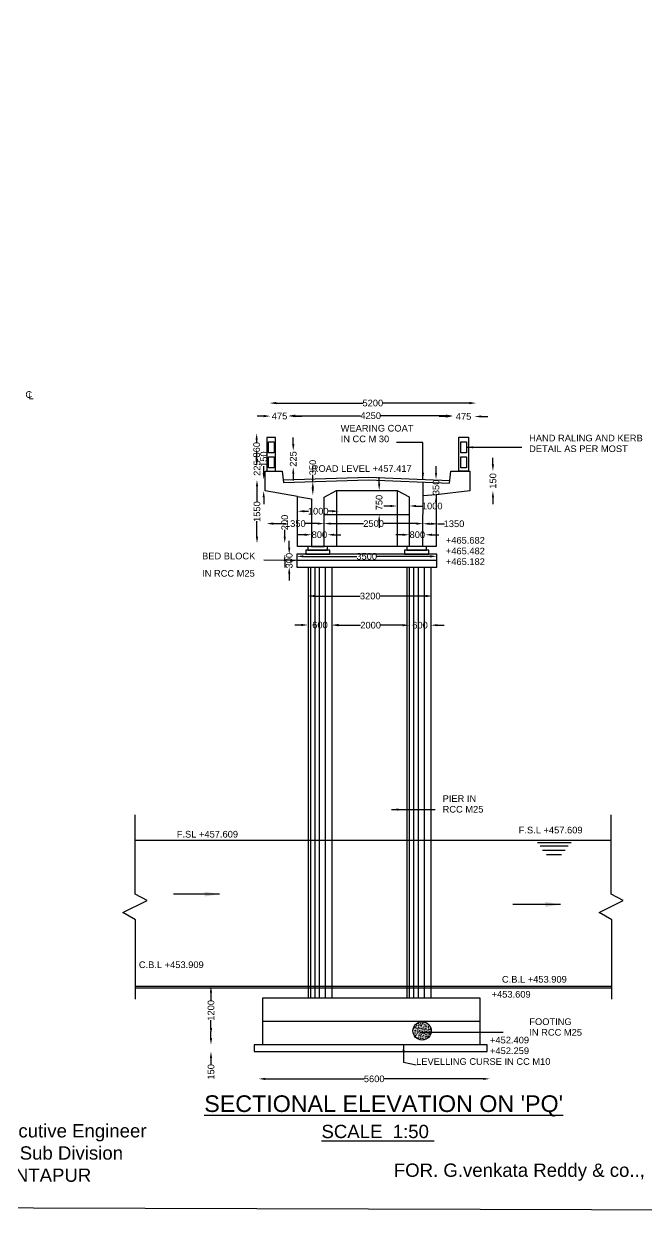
# Model space of a CAD drawing. Header units: millimetres. Extents: x 5124 to 2385548, y 2311 to 44314889.
# Drawn here: x 2381424 to 2383295, y 44308549 to 44312121 of the extents above; entities that cross this region are included whole.
import ezdxf

# ---------------------------------------------------------------- set-up
doc = ezdxf.new("R2010")
doc.units = ezdxf.units.MM
doc.header["$MEASUREMENT"] = 0
for name, color, linetype in [('DIMENSIONS', 7, 'Continuous'), ('DRAWING', 2, 'Continuous'), ('TEXT', 7, 'Continuous')]:
    doc.layers.add(name, color=color, linetype=linetype)
doc.styles.get("Standard").update_dxf_attribs({"font": 'arial.ttf', "height": 20})
doc.dimstyles.get("Standard").update_dxf_attribs({"dimtxt": 25, "dimasz": 20, "dimexe": 0.18, "dimexo": 0.0625, "dimgap": 0.09, "dimtad": 0, "dimdec": 0, "dimzin": 0, "dimdsep": 46, "dimtxsty": 'Standard', "dimcen": 0.09, "dimse1": 1, "dimse2": 1, "dimadec": 0, "dimazin": 0, "dimtfac": 1, "dimtdec": 0, "dimtofl": 0, "dimtmove": 0, "dimatfit": 3, "dimfxl": 1, "dimtolj": 1, "dimtzin": 0, "dimarcsym": 0})

# ---------------------------------------------------------------- blocks, each defined once
blk = doc.blocks.new('*D130')
at = {"layer": 'Defpoints', "color": 0, "transparency": 16777216}
for p in [(2382162.8, 44310995.8), (2382783.8, 44310995.8), (2382783.8, 44310980.7)]:
    blk.add_point(p, dxfattribs=at)
at = {"layer": 'DIMENSIONS', "color": 0, "lineweight": -2, "transparency": 16777216}
for p, q in [((2382182.8, 44310980.7), (2382443.3, 44310980.7)), ((2382763.8, 44310980.7), (2382503.2, 44310980.7))]:
    blk.add_line(p, q, dxfattribs=at)
at = {"layer": 'DIMENSIONS', "color": 0, "transparency": 16777216}
for points in [[(2382182.8, 44310984), (2382182.8, 44310977.3), (2382162.8, 44310980.7)], [(2382763.8, 44310984), (2382763.8, 44310977.3), (2382783.8, 44310980.7)]]:
    blk.add_solid(points, dxfattribs=at)
at = {"layer": 'DIMENSIONS', "color": 0, "transparency": 16777216, "insert": (2382473.3, 44310980.7), "char_height": 20, "attachment_point": 5}
blk.add_mtext('\\A1;5200', dxfattribs=at)
blk = doc.blocks.new('*D131')
at = {"layer": 'Defpoints', "color": 0, "transparency": 16777216}
for p in [(2382712.7, 44310940.4), (2382712.7, 44310939.9), (2382779.3, 44310939.9)]:
    blk.add_point(p, dxfattribs=at)
at = {"layer": 'DIMENSIONS', "color": 0, "lineweight": -2, "transparency": 16777216}
for p, q in [((2382692.7, 44310940.4), (2382672.7, 44310940.4)), ((2382799.3, 44310940.4), (2382819.3, 44310940.4))]:
    blk.add_line(p, q, dxfattribs=at)
at = {"layer": 'DIMENSIONS', "color": 0, "transparency": 16777216}
for points in [[(2382692.7, 44310943.7), (2382692.7, 44310937.1), (2382712.7, 44310940.4)], [(2382799.3, 44310943.7), (2382799.3, 44310937.1), (2382779.3, 44310940.4)]]:
    blk.add_solid(points, dxfattribs=at)
at = {"layer": 'DIMENSIONS', "color": 0, "transparency": 16777216, "insert": (2382746, 44310940.4), "char_height": 20, "attachment_point": 5}
blk.add_mtext('\\A1;475', dxfattribs=at)
blk = doc.blocks.new('*D132')
at = {"layer": 'Defpoints', "color": 0, "transparency": 16777216}
for p in [(2382220.3, 44310942.7), (2382220.3, 44310940.5), (2382713.2, 44310940.5)]:
    blk.add_point(p, dxfattribs=at)
at = {"layer": 'DIMENSIONS', "color": 0, "lineweight": -2, "transparency": 16777216}
for p, q in [((2382240.3, 44310942.7), (2382436.4, 44310942.7)), ((2382693.2, 44310942.7), (2382497.1, 44310942.7))]:
    blk.add_line(p, q, dxfattribs=at)
at = {"layer": 'DIMENSIONS', "color": 0, "transparency": 16777216}
for points in [[(2382240.3, 44310946), (2382240.3, 44310939.3), (2382220.3, 44310942.7)], [(2382693.2, 44310946), (2382693.2, 44310939.3), (2382713.2, 44310942.7)]]:
    blk.add_solid(points, dxfattribs=at)
at = {"layer": 'DIMENSIONS', "color": 0, "transparency": 16777216, "insert": (2382466.8, 44310942.7), "char_height": 20, "attachment_point": 5}
blk.add_mtext('\\A1;4250', dxfattribs=at)
blk = doc.blocks.new('*D133')
at = {"layer": 'Defpoints', "color": 0, "transparency": 16777216}
for p in [(2382165.5, 44310942.7), (2382165.5, 44310941.5), (2382220.3, 44310942.7)]:
    blk.add_point(p, dxfattribs=at)
at = {"layer": 'DIMENSIONS', "color": 0, "lineweight": -2, "transparency": 16777216}
for p, q in [((2382145.5, 44310941.5), (2382125.5, 44310941.5)), ((2382240.3, 44310941.5), (2382260.3, 44310941.5))]:
    blk.add_line(p, q, dxfattribs=at)
at = {"layer": 'DIMENSIONS', "color": 0, "transparency": 16777216}
for points in [[(2382145.5, 44310944.9), (2382145.5, 44310938.2), (2382165.5, 44310941.5)], [(2382240.3, 44310944.9), (2382240.3, 44310938.2), (2382220.3, 44310941.5)]]:
    blk.add_solid(points, dxfattribs=at)
at = {"layer": 'DIMENSIONS', "color": 0, "transparency": 16777216, "insert": (2382192.9, 44310941.5), "char_height": 20, "attachment_point": 5}
blk.add_mtext('\\A1;475', dxfattribs=at)
blk = doc.blocks.new('*D134')
at = {"layer": 'Defpoints', "color": 0, "transparency": 16777216}
for p in [(2382125.7, 44310890.3), (2382124, 44310790.3), (2382125.7, 44310790.3)]:
    blk.add_point(p, dxfattribs=at)
at = {"layer": 'DIMENSIONS', "color": 0, "lineweight": -2, "transparency": 16777216}
for p, q in [((2382124, 44310870.3), (2382124, 44310862.5)), ((2382124, 44310810.3), (2382124, 44310818.1))]:
    blk.add_line(p, q, dxfattribs=at)
at = {"layer": 'DIMENSIONS', "color": 0, "transparency": 16777216}
for points in [[(2382120.7, 44310870.3), (2382127.4, 44310870.3), (2382124, 44310890.3)], [(2382120.7, 44310810.3), (2382127.4, 44310810.3), (2382124, 44310790.3)]]:
    blk.add_solid(points, dxfattribs=at)
at = {"layer": 'DIMENSIONS', "color": 0, "transparency": 16777216, "insert": (2382124, 44310840.3), "char_height": 20, "attachment_point": 5, "rotation": 90}
blk.add_mtext('\\A1;860', dxfattribs=at)
blk = doc.blocks.new('*D135')
at = {"layer": 'Defpoints', "color": 0, "transparency": 16777216}
for p in [(2382124.5, 44310793), (2382124.5, 44310750), (2382125.1, 44310750)]:
    blk.add_point(p, dxfattribs=at)
at = {"layer": 'DIMENSIONS', "color": 0, "lineweight": -2, "transparency": 16777216}
for p, q in [((2382125.1, 44310813), (2382125.1, 44310833)), ((2382125.1, 44310730), (2382125.1, 44310710))]:
    blk.add_line(p, q, dxfattribs=at)
at = {"layer": 'DIMENSIONS', "color": 0, "transparency": 16777216}
for points in [[(2382121.8, 44310813), (2382128.5, 44310813), (2382125.1, 44310793)], [(2382121.8, 44310730), (2382128.5, 44310730), (2382125.1, 44310750)]]:
    blk.add_solid(points, dxfattribs=at)
at = {"layer": 'DIMENSIONS', "color": 0, "transparency": 16777216, "insert": (2382125.1, 44310785.2), "char_height": 20, "attachment_point": 5, "rotation": 90}
blk.add_mtext('\\A1;225', dxfattribs=at)
blk = doc.blocks.new('*D136')
at = {"layer": 'Defpoints', "color": 0, "transparency": 16777216}
for p in [(2382124.5, 44310750), (2382124.5, 44310558.9), (2382125.1, 44310558.9)]:
    blk.add_point(p, dxfattribs=at)
at = {"layer": 'DIMENSIONS', "color": 0, "lineweight": -2, "transparency": 16777216}
for p, q in [((2382125.1, 44310730), (2382125.1, 44310683.4)), ((2382125.1, 44310578.9), (2382125.1, 44310625.5))]:
    blk.add_line(p, q, dxfattribs=at)
at = {"layer": 'DIMENSIONS', "color": 0, "transparency": 16777216}
for points in [[(2382121.8, 44310730), (2382128.5, 44310730), (2382125.1, 44310750)], [(2382121.8, 44310578.9), (2382128.5, 44310578.9), (2382125.1, 44310558.9)]]:
    blk.add_solid(points, dxfattribs=at)
at = {"layer": 'DIMENSIONS', "color": 0, "transparency": 16777216, "insert": (2382125.1, 44310654.5), "char_height": 20, "attachment_point": 5, "rotation": 90}
blk.add_mtext('\\A1;1550', dxfattribs=at)
blk = doc.blocks.new('*D137')
at = {"layer": 'Defpoints', "color": 0, "transparency": 16777216}
for p in [(2382153.9, 44310618.4), (2382327, 44310618.4), (2382327, 44310618.4)]:
    blk.add_point(p, dxfattribs=at)
at = {"layer": 'DIMENSIONS', "color": 0, "lineweight": -2, "transparency": 16777216}
for p, q in [((2382173.9, 44310618.4), (2382211.5, 44310618.4)), ((2382307, 44310618.4), (2382269.4, 44310618.4))]:
    blk.add_line(p, q, dxfattribs=at)
at = {"layer": 'DIMENSIONS', "color": 0, "transparency": 16777216}
for points in [[(2382173.9, 44310621.8), (2382173.9, 44310615.1), (2382153.9, 44310618.4)], [(2382307, 44310621.8), (2382307, 44310615.1), (2382327, 44310618.4)]]:
    blk.add_solid(points, dxfattribs=at)
at = {"layer": 'DIMENSIONS', "color": 0, "transparency": 16777216, "insert": (2382240.4, 44310618.4), "char_height": 20, "attachment_point": 5}
blk.add_mtext('\\A1;1350', dxfattribs=at)
blk = doc.blocks.new('*D138')
at = {"layer": 'Defpoints', "color": 0, "transparency": 16777216}
for p in [(2382327, 44310618.4), (2382624.1, 44310618.4), (2382624.1, 44310609.9)]:
    blk.add_point(p, dxfattribs=at)
at = {"layer": 'DIMENSIONS', "color": 0, "lineweight": -2, "transparency": 16777216}
for p, q in [((2382347, 44310618.4), (2382445.5, 44310618.4)), ((2382604.1, 44310618.4), (2382505.7, 44310618.4))]:
    blk.add_line(p, q, dxfattribs=at)
at = {"layer": 'DIMENSIONS', "color": 0, "transparency": 16777216}
for points in [[(2382347, 44310621.8), (2382347, 44310615.1), (2382327, 44310618.4)], [(2382604.1, 44310621.8), (2382604.1, 44310615.1), (2382624.1, 44310618.4)]]:
    blk.add_solid(points, dxfattribs=at)
at = {"layer": 'DIMENSIONS', "color": 0, "transparency": 16777216, "insert": (2382475.6, 44310618.4), "char_height": 20, "attachment_point": 5}
blk.add_mtext('\\A1;2500', dxfattribs=at)
blk = doc.blocks.new('*D139')
at = {"layer": 'Defpoints', "color": 0, "transparency": 16777216}
for p in [(2382624.1, 44310617.7), (2382668.3, 44310617.8), (2382668.3, 44310617.7)]:
    blk.add_point(p, dxfattribs=at)
at = {"layer": 'DIMENSIONS', "color": 0, "lineweight": -2, "transparency": 16777216}
for p, q in [((2382644.1, 44310617.8), (2382648.3, 44310617.8)), ((2382668.3, 44310617.8), (2382688.3, 44310617.8))]:
    blk.add_line(p, q, dxfattribs=at)
at = {"layer": 'DIMENSIONS', "color": 0, "transparency": 16777216}
for points in [[(2382644.1, 44310621.2), (2382644.1, 44310614.5), (2382624.1, 44310617.8)], [(2382648.3, 44310621.2), (2382648.3, 44310614.5), (2382668.3, 44310617.8)]]:
    blk.add_solid(points, dxfattribs=at)
at = {"layer": 'DIMENSIONS', "color": 0, "transparency": 16777216, "insert": (2382717.3, 44310617.8), "char_height": 20, "attachment_point": 5}
blk.add_mtext('\\A1;1350', dxfattribs=at)
blk = doc.blocks.new('*D140')
at = {"layer": 'Defpoints', "color": 0, "transparency": 16777216}
for p in [(2382247.3, 44310666), (2382371, 44310666), (2382371, 44310655.6)]:
    blk.add_point(p, dxfattribs=at)
at = {"layer": 'DIMENSIONS', "color": 0, "lineweight": -2, "transparency": 16777216}
for p, q in [((2382267.3, 44310655.6), (2382280.1, 44310655.6)), ((2382351, 44310655.6), (2382338.1, 44310655.6))]:
    blk.add_line(p, q, dxfattribs=at)
at = {"layer": 'DIMENSIONS', "color": 0, "transparency": 16777216}
for points in [[(2382267.3, 44310658.9), (2382267.3, 44310652.3), (2382247.3, 44310655.6)], [(2382351, 44310658.9), (2382351, 44310652.3), (2382371, 44310655.6)]]:
    blk.add_solid(points, dxfattribs=at)
at = {"layer": 'DIMENSIONS', "color": 0, "transparency": 16777216, "insert": (2382309.1, 44310655.6), "char_height": 20, "attachment_point": 5}
blk.add_mtext('\\A1;1000', dxfattribs=at)
blk = doc.blocks.new('*D141')
at = {"layer": 'Defpoints', "color": 0, "transparency": 16777216}
for p in [(2382546, 44310671.3), (2382582.9, 44310671.3), (2382582.9, 44310671.3)]:
    blk.add_point(p, dxfattribs=at)
at = {"layer": 'DIMENSIONS', "color": 0, "lineweight": -2, "transparency": 16777216}
for p, q in [((2382526, 44310671.3), (2382506, 44310671.3)), ((2382602.9, 44310671.3), (2382622.9, 44310671.3))]:
    blk.add_line(p, q, dxfattribs=at)
at = {"layer": 'DIMENSIONS', "color": 0, "transparency": 16777216}
for points in [[(2382526, 44310674.6), (2382526, 44310668), (2382546, 44310671.3)], [(2382602.9, 44310674.6), (2382602.9, 44310668), (2382582.9, 44310671.3)]]:
    blk.add_solid(points, dxfattribs=at)
at = {"layer": 'DIMENSIONS', "color": 0, "transparency": 16777216, "insert": (2382651.8, 44310671.3), "char_height": 20, "attachment_point": 5}
blk.add_mtext('\\A1;1000', dxfattribs=at)
blk = doc.blocks.new('*D142')
at = {"layer": 'Defpoints', "color": 0, "transparency": 16777216}
for p in [(2382582.9, 44310581.4), (2382631.2, 44310584.9), (2382631.2, 44310581.4)]:
    blk.add_point(p, dxfattribs=at)
at = {"layer": 'DIMENSIONS', "color": 0, "lineweight": -2, "transparency": 16777216}
for p, q in [((2382562.9, 44310584.9), (2382542.9, 44310584.9)), ((2382651.2, 44310584.9), (2382671.2, 44310584.9))]:
    blk.add_line(p, q, dxfattribs=at)
at = {"layer": 'DIMENSIONS', "color": 0, "transparency": 16777216}
for points in [[(2382562.9, 44310588.2), (2382562.9, 44310581.5), (2382582.9, 44310584.9)], [(2382651.2, 44310588.2), (2382651.2, 44310581.5), (2382631.2, 44310584.9)]]:
    blk.add_solid(points, dxfattribs=at)
at = {"layer": 'DIMENSIONS', "color": 0, "transparency": 16777216, "insert": (2382607.1, 44310584.9), "char_height": 20, "attachment_point": 5}
blk.add_mtext('\\A1;800', dxfattribs=at)
blk = doc.blocks.new('*D143')
at = {"layer": 'Defpoints', "color": 0, "transparency": 16777216}
for p in [(2382244.6, 44310516.4), (2382665.2, 44310520), (2382665.2, 44310507.1)]:
    blk.add_point(p, dxfattribs=at)
at = {"layer": 'DIMENSIONS', "color": 0, "lineweight": -2, "transparency": 16777216}
for p, q in [((2382264.6, 44310520), (2382425, 44310520)), ((2382645.2, 44310520), (2382484.8, 44310520))]:
    blk.add_line(p, q, dxfattribs=at)
at = {"layer": 'DIMENSIONS', "color": 0, "transparency": 16777216}
for points in [[(2382264.6, 44310523.3), (2382264.6, 44310516.6), (2382244.6, 44310520)], [(2382645.2, 44310523.3), (2382645.2, 44310516.6), (2382665.2, 44310520)]]:
    blk.add_solid(points, dxfattribs=at)
at = {"layer": 'DIMENSIONS', "color": 0, "transparency": 16777216, "insert": (2382454.9, 44310520), "char_height": 20, "attachment_point": 5}
blk.add_mtext('\\A1;3500', dxfattribs=at)
blk = doc.blocks.new('*D144')
at = {"layer": 'Defpoints', "color": 0, "transparency": 16777216}
for p in [(2382222, 44310526.3), (2382244.6, 44310526.3), (2382244.6, 44310487.8)]:
    blk.add_point(p, dxfattribs=at)
at = {"layer": 'DIMENSIONS', "color": 0, "lineweight": -2, "transparency": 16777216}
for p, q in [((2382222, 44310546.3), (2382222, 44310566.3)), ((2382222, 44310467.8), (2382222, 44310447.8))]:
    blk.add_line(p, q, dxfattribs=at)
at = {"layer": 'DIMENSIONS', "color": 0, "transparency": 16777216}
for points in [[(2382218.7, 44310546.3), (2382225.4, 44310546.3), (2382222, 44310526.3)], [(2382218.7, 44310467.8), (2382225.4, 44310467.8), (2382222, 44310487.8)]]:
    blk.add_solid(points, dxfattribs=at)
at = {"layer": 'DIMENSIONS', "color": 0, "transparency": 16777216, "insert": (2382222, 44310507.1), "char_height": 20, "attachment_point": 5, "rotation": 90}
blk.add_mtext('\\A1;300', dxfattribs=at)
blk = doc.blocks.new('*D145')
at = {"layer": 'Defpoints', "color": 0, "transparency": 16777216}
for p in [(2382278.6, 44310404.2), (2382652.5, 44310404.2), (2382652.5, 44310400.7)]:
    blk.add_point(p, dxfattribs=at)
at = {"layer": 'DIMENSIONS', "color": 0, "lineweight": -2, "transparency": 16777216}
for p, q in [((2382298.6, 44310400.7), (2382435.6, 44310400.7)), ((2382632.5, 44310400.7), (2382495.4, 44310400.7))]:
    blk.add_line(p, q, dxfattribs=at)
at = {"layer": 'DIMENSIONS', "color": 0, "transparency": 16777216}
for points in [[(2382298.6, 44310404.1), (2382298.6, 44310397.4), (2382278.6, 44310400.7)], [(2382632.5, 44310404.1), (2382632.5, 44310397.4), (2382652.5, 44310400.7)]]:
    blk.add_solid(points, dxfattribs=at)
at = {"layer": 'DIMENSIONS', "color": 0, "transparency": 16777216, "insert": (2382465.5, 44310400.7), "char_height": 20, "attachment_point": 5}
blk.add_mtext('\\A1;3200', dxfattribs=at)
blk = doc.blocks.new('*D146')
at = {"layer": 'Defpoints', "color": 0, "transparency": 16777216}
for p in [(2382278.6, 44310313.6), (2382350.5, 44310313.6), (2382350.5, 44310313.6)]:
    blk.add_point(p, dxfattribs=at)
at = {"layer": 'DIMENSIONS', "color": 0, "lineweight": -2, "transparency": 16777216}
for p, q in [((2382258.6, 44310313.6), (2382238.6, 44310313.6)), ((2382370.5, 44310313.6), (2382390.5, 44310313.6))]:
    blk.add_line(p, q, dxfattribs=at)
at = {"layer": 'DIMENSIONS', "color": 0, "transparency": 16777216}
for points in [[(2382258.6, 44310316.9), (2382258.6, 44310310.3), (2382278.6, 44310313.6)], [(2382370.5, 44310316.9), (2382370.5, 44310310.3), (2382350.5, 44310313.6)]]:
    blk.add_solid(points, dxfattribs=at)
at = {"layer": 'DIMENSIONS', "color": 0, "transparency": 16777216, "insert": (2382314.5, 44310313.6), "char_height": 20, "attachment_point": 5}
blk.add_mtext('\\A1;600', dxfattribs=at)
blk = doc.blocks.new('*D147')
at = {"layer": 'Defpoints', "color": 0, "transparency": 16777216}
for p in [(2382350.5, 44310313.6), (2382582.9, 44310323), (2382582.9, 44310313)]:
    blk.add_point(p, dxfattribs=at)
at = {"layer": 'DIMENSIONS', "color": 0, "lineweight": -2, "transparency": 16777216}
for p, q in [((2382370.5, 44310313), (2382436.6, 44310313)), ((2382562.9, 44310313), (2382496.8, 44310313))]:
    blk.add_line(p, q, dxfattribs=at)
at = {"layer": 'DIMENSIONS', "color": 0, "transparency": 16777216}
for points in [[(2382370.5, 44310316.4), (2382370.5, 44310309.7), (2382350.5, 44310313)], [(2382562.9, 44310316.4), (2382562.9, 44310309.7), (2382582.9, 44310313)]]:
    blk.add_solid(points, dxfattribs=at)
at = {"layer": 'DIMENSIONS', "color": 0, "transparency": 16777216, "insert": (2382466.7, 44310313), "char_height": 20, "attachment_point": 5}
blk.add_mtext('\\A1;2000', dxfattribs=at)
blk = doc.blocks.new('*D148')
at = {"layer": 'Defpoints', "color": 0, "transparency": 16777216}
for p in [(2382582.9, 44310313), (2382647.6, 44310313), (2382647.6, 44310313)]:
    blk.add_point(p, dxfattribs=at)
at = {"layer": 'DIMENSIONS', "color": 0, "lineweight": -2, "transparency": 16777216}
for p, q in [((2382562.9, 44310313), (2382542.9, 44310313)), ((2382667.6, 44310313), (2382687.6, 44310313))]:
    blk.add_line(p, q, dxfattribs=at)
at = {"layer": 'DIMENSIONS', "color": 0, "transparency": 16777216}
for points in [[(2382562.9, 44310316.4), (2382562.9, 44310309.7), (2382582.9, 44310313)], [(2382667.6, 44310316.4), (2382667.6, 44310309.7), (2382647.6, 44310313)]]:
    blk.add_solid(points, dxfattribs=at)
at = {"layer": 'DIMENSIONS', "color": 0, "transparency": 16777216, "insert": (2382615.2, 44310313), "char_height": 20, "attachment_point": 5}
blk.add_mtext('\\A1;600', dxfattribs=at)
blk = doc.blocks.new('*D149')
at = {"layer": 'Defpoints', "color": 0, "transparency": 16777216}
for p in [(2382129.8, 44308976), (2382825, 44308976), (2382825, 44308949.5)]:
    blk.add_point(p, dxfattribs=at)
at = {"layer": 'DIMENSIONS', "color": 0, "lineweight": -2, "transparency": 16777216}
for p, q in [((2382149.8, 44308949.5), (2382447.5, 44308949.5)), ((2382805, 44308949.5), (2382507.3, 44308949.5))]:
    blk.add_line(p, q, dxfattribs=at)
at = {"layer": 'DIMENSIONS', "color": 0, "transparency": 16777216}
for points in [[(2382149.8, 44308952.8), (2382149.8, 44308946.2), (2382129.8, 44308949.5)], [(2382805, 44308952.8), (2382805, 44308946.2), (2382825, 44308949.5)]]:
    blk.add_solid(points, dxfattribs=at)
at = {"layer": 'DIMENSIONS', "color": 0, "transparency": 16777216, "insert": (2382477.4, 44308949.5), "char_height": 20, "attachment_point": 5}
blk.add_mtext('\\A1;5600', dxfattribs=at)
blk = doc.blocks.new('*D150')
at = {"layer": 'Defpoints', "color": 0, "transparency": 16777216}
for p in [(2381986.8, 44309052.1), (2382117, 44309052.1), (2382117, 44309031.8)]:
    blk.add_point(p, dxfattribs=at)
at = {"layer": 'DIMENSIONS', "color": 0, "lineweight": -2, "transparency": 16777216}
for p, q in [((2381986.8, 44309072.1), (2381986.8, 44309092.1)), ((2381986.8, 44309011.8), (2381986.8, 44308991.8))]:
    blk.add_line(p, q, dxfattribs=at)
at = {"layer": 'DIMENSIONS', "color": 0, "transparency": 16777216}
for points in [[(2381983.4, 44309072.1), (2381990.1, 44309072.1), (2381986.8, 44309052.1)], [(2381983.4, 44309011.8), (2381990.1, 44309011.8), (2381986.8, 44309031.8)]]:
    blk.add_solid(points, dxfattribs=at)
at = {"layer": 'DIMENSIONS', "color": 0, "transparency": 16777216, "insert": (2381986.8, 44308970.6), "char_height": 20, "attachment_point": 5, "rotation": 90}
blk.add_mtext('\\A1;150', dxfattribs=at)
blk = doc.blocks.new('*D151')
at = {"layer": 'Defpoints', "color": 0, "transparency": 16777216}
for p in [(2381986.8, 44309228.6), (2381986.8, 44309228.6), (2381986.8, 44309082.1)]:
    blk.add_point(p, dxfattribs=at)
at = {"layer": 'DIMENSIONS', "color": 0, "lineweight": -2, "transparency": 16777216}
for p, q in [((2381986.8, 44309208.6), (2381986.8, 44309184.4)), ((2381986.8, 44309102.1), (2381986.8, 44309126.4))]:
    blk.add_line(p, q, dxfattribs=at)
at = {"layer": 'DIMENSIONS', "color": 0, "transparency": 16777216}
for points in [[(2381983.4, 44309208.6), (2381990.1, 44309208.6), (2381986.8, 44309228.6)], [(2381983.4, 44309102.1), (2381990.1, 44309102.1), (2381986.8, 44309082.1)]]:
    blk.add_solid(points, dxfattribs=at)
at = {"layer": 'DIMENSIONS', "color": 0, "transparency": 16777216, "insert": (2381986.8, 44309155.4), "char_height": 20, "attachment_point": 5, "rotation": 90}
blk.add_mtext('\\A1;1200', dxfattribs=at)
blk = doc.blocks.new('*D152')
at = {"layer": 'Defpoints', "color": 0, "transparency": 16777216}
for p in [(2382764.8, 44310776.3), (2382834.3, 44310776.3), (2382764.8, 44310717.1)]:
    blk.add_point(p, dxfattribs=at)
at = {"layer": 'DIMENSIONS', "color": 0, "lineweight": -2, "transparency": 16777216}
for p, q in [((2382834.3, 44310796.3), (2382834.3, 44310816.3)), ((2382834.3, 44310697.1), (2382834.3, 44310677.1))]:
    blk.add_line(p, q, dxfattribs=at)
at = {"layer": 'DIMENSIONS', "color": 0, "transparency": 16777216}
for points in [[(2382830.9, 44310796.3), (2382837.6, 44310796.3), (2382834.3, 44310776.3)], [(2382830.9, 44310697.1), (2382837.6, 44310697.1), (2382834.3, 44310717.1)]]:
    blk.add_solid(points, dxfattribs=at)
at = {"layer": 'DIMENSIONS', "color": 0, "transparency": 16777216, "insert": (2382834.3, 44310746.7), "char_height": 20, "attachment_point": 5, "rotation": 90}
blk.add_mtext('\\A1;150', dxfattribs=at)
blk = doc.blocks.new('*D153')
at = {"layer": 'Defpoints', "color": 0, "transparency": 16777216}
for p in [(2382492.4, 44310718.1), (2382492.4, 44310718.1), (2382492.4, 44310645.4)]:
    blk.add_point(p, dxfattribs=at)
at = {"layer": 'DIMENSIONS', "color": 0, "lineweight": -2, "transparency": 16777216}
for p, q in [((2382492.4, 44310738.1), (2382492.4, 44310758.1)), ((2382492.4, 44310625.4), (2382492.4, 44310605.4))]:
    blk.add_line(p, q, dxfattribs=at)
at = {"layer": 'DIMENSIONS', "color": 0, "transparency": 16777216}
for points in [[(2382489.1, 44310738.1), (2382495.7, 44310738.1), (2382492.4, 44310718.1)], [(2382489.1, 44310625.4), (2382495.7, 44310625.4), (2382492.4, 44310645.4)]]:
    blk.add_solid(points, dxfattribs=at)
at = {"layer": 'DIMENSIONS', "color": 0, "transparency": 16777216, "insert": (2382492.4, 44310681.7), "char_height": 20, "attachment_point": 5, "rotation": 90}
blk.add_mtext('\\A1;750', dxfattribs=at)
blk = doc.blocks.new('*D180')
at = {"layer": 'Defpoints', "color": 0, "transparency": 16777216}
for p in [(2382634.3, 44310751), (2382663.3, 44310751), (2382643.8, 44310703.1)]:
    blk.add_point(p, dxfattribs=at)
at = {"layer": 'DIMENSIONS', "color": 0, "lineweight": -2, "transparency": 16777216}
for p, q in [((2382663.3, 44310771), (2382663.3, 44310791)), ((2382663.3, 44310683.1), (2382663.3, 44310663.1))]:
    blk.add_line(p, q, dxfattribs=at)
at = {"layer": 'DIMENSIONS', "color": 0, "transparency": 16777216}
for points in [[(2382660, 44310771), (2382666.7, 44310771), (2382663.3, 44310751)], [(2382660, 44310683.1), (2382666.7, 44310683.1), (2382663.3, 44310703.1)]]:
    blk.add_solid(points, dxfattribs=at)
at = {"layer": 'DIMENSIONS', "color": 0, "transparency": 16777216, "insert": (2382663.3, 44310727.1), "char_height": 20, "attachment_point": 5, "rotation": 90}
blk.add_mtext('\\A1;350', dxfattribs=at)
blk = doc.blocks.new('*D181')
at = {"layer": 'Defpoints', "color": 0, "transparency": 16777216}
for p in [(2382288.7, 44310581.4), (2382337, 44310584.9), (2382337, 44310581.4)]:
    blk.add_point(p, dxfattribs=at)
at = {"layer": 'DIMENSIONS', "color": 0, "lineweight": -2, "transparency": 16777216}
for p, q in [((2382268.7, 44310584.9), (2382248.7, 44310584.9)), ((2382357, 44310584.9), (2382377, 44310584.9))]:
    blk.add_line(p, q, dxfattribs=at)
at = {"layer": 'DIMENSIONS', "color": 0, "transparency": 16777216}
for points in [[(2382268.7, 44310588.2), (2382268.7, 44310581.5), (2382288.7, 44310584.9)], [(2382357, 44310588.2), (2382357, 44310581.5), (2382337, 44310584.9)]]:
    blk.add_solid(points, dxfattribs=at)
at = {"layer": 'DIMENSIONS', "color": 0, "transparency": 16777216, "insert": (2382312.8, 44310584.9), "char_height": 20, "attachment_point": 5}
blk.add_mtext('\\A1;800', dxfattribs=at)
blk = doc.blocks.new('*D182')
at = {"layer": 'Defpoints', "color": 0, "transparency": 16777216}
for p in [(2382292.9, 44310744.8), (2382299, 44310744.8), (2382300.2, 44310703.9)]:
    blk.add_point(p, dxfattribs=at)
at = {"layer": 'DIMENSIONS', "color": 0, "lineweight": -2, "transparency": 16777216}
for p, q in [((2382292.9, 44310744.8), (2382292.9, 44310764.8)), ((2382292.9, 44310723.9), (2382292.9, 44310724.8))]:
    blk.add_line(p, q, dxfattribs=at)
at = {"layer": 'DIMENSIONS', "color": 0, "transparency": 16777216}
for points in [[(2382289.5, 44310724.8), (2382296.2, 44310724.8), (2382292.9, 44310744.8)], [(2382289.5, 44310723.9), (2382296.2, 44310723.9), (2382292.9, 44310703.9)]]:
    blk.add_solid(points, dxfattribs=at)
at = {"layer": 'DIMENSIONS', "color": 0, "transparency": 16777216, "insert": (2382292.9, 44310787), "char_height": 20, "attachment_point": 5, "rotation": 90}
blk.add_mtext('\\A1;350', dxfattribs=at)
blk = doc.blocks.new('*D183')
at = {"layer": 'Defpoints', "color": 0, "transparency": 16777216}
for p in [(2382208.5, 44310559.5), (2382247.3, 44310559.5), (2382244.6, 44310526.3)]:
    blk.add_point(p, dxfattribs=at)
at = {"layer": 'DIMENSIONS', "color": 0, "lineweight": -2, "transparency": 16777216}
for p, q in [((2382208.5, 44310579.5), (2382208.5, 44310599.5)), ((2382208.5, 44310506.3), (2382208.5, 44310486.3))]:
    blk.add_line(p, q, dxfattribs=at)
at = {"layer": 'DIMENSIONS', "color": 0, "transparency": 16777216}
for points in [[(2382205.2, 44310579.5), (2382211.8, 44310579.5), (2382208.5, 44310559.5)], [(2382205.2, 44310506.3), (2382211.8, 44310506.3), (2382208.5, 44310526.3)]]:
    blk.add_solid(points, dxfattribs=at)
at = {"layer": 'DIMENSIONS', "color": 0, "transparency": 16777216, "insert": (2382208.5, 44310621.8), "char_height": 20, "attachment_point": 5, "rotation": 90}
blk.add_mtext('\\A1;200', dxfattribs=at)
blk = doc.blocks.new('*D184')
at = {"layer": 'Defpoints', "color": 0, "transparency": 16777216}
for p in [(2382145.2, 44310750.9), (2382149.4, 44310750.9), (2382149.4, 44310716.9)]:
    blk.add_point(p, dxfattribs=at)
at = {"layer": 'DIMENSIONS', "color": 0, "lineweight": -2, "transparency": 16777216}
for p, q in [((2382145.2, 44310770.9), (2382145.2, 44310790.9)), ((2382145.2, 44310696.9), (2382145.2, 44310676.9))]:
    blk.add_line(p, q, dxfattribs=at)
at = {"layer": 'DIMENSIONS', "color": 0, "transparency": 16777216}
for points in [[(2382141.9, 44310770.9), (2382148.6, 44310770.9), (2382145.2, 44310750.9)], [(2382141.9, 44310696.9), (2382148.6, 44310696.9), (2382145.2, 44310716.9)]]:
    blk.add_solid(points, dxfattribs=at)
at = {"layer": 'DIMENSIONS', "color": 0, "transparency": 16777216, "insert": (2382145.2, 44310812.1), "char_height": 20, "attachment_point": 5, "rotation": 90}
blk.add_mtext('\\A1;150', dxfattribs=at)
blk = doc.blocks.new('*D185')
at = {"layer": 'Defpoints', "color": 0, "transparency": 16777216}
for p in [(2382195.2, 44310837.2), (2382234.1, 44310837.2), (2382196.4, 44310788)]:
    blk.add_point(p, dxfattribs=at)
at = {"layer": 'DIMENSIONS', "color": 0, "lineweight": -2, "transparency": 16777216}
for p, q in [((2382234.1, 44310857.2), (2382234.1, 44310877.2)), ((2382234.1, 44310768), (2382234.1, 44310748))]:
    blk.add_line(p, q, dxfattribs=at)
at = {"layer": 'DIMENSIONS', "color": 0, "transparency": 16777216}
for points in [[(2382230.8, 44310857.2), (2382237.4, 44310857.2), (2382234.1, 44310837.2)], [(2382230.8, 44310768), (2382237.4, 44310768), (2382234.1, 44310788)]]:
    blk.add_solid(points, dxfattribs=at)
at = {"layer": 'DIMENSIONS', "color": 0, "transparency": 16777216, "insert": (2382234.1, 44310812.6), "char_height": 20, "attachment_point": 5, "rotation": 90}
blk.add_mtext('\\A1;225', dxfattribs=at)

msp = doc.modelspace()

# ---------------------------------------------------------------- hatches: boundary and pattern name
at = {"layer": 'DIMENSIONS'}
h = msp.add_hatch(dxfattribs=at)
h.set_pattern_fill('AR-CONC', color=0)
h.set_pattern_definition([(50, (0, 0), (7.172601826, -0.6275213498), [0.75, -8.25]), (355, (0, 0), (-1.3875133361, 7.521921337), [0.6, -6.6]), (100.45144446, (0.598, -0.052), (5.7850884673, 6.8943999097), [0.63740192, -7.01142112]), (46.1842, (0, 2), (10.6724133067, -1.655192808), [1.125, -12.375]), (96.63563549, (0.889, 1.862), (9.3466194567, 9.7411860077), [0.95610342, -10.5171376]), (351.18416399, (0, 2), (9.3466194505, 9.7411860027), [0.9, -9.90000001]), (21, (1, 1.5), (5.9690705212, -4.02618890665), [0.75, -8.25]), (326, (1, 1.5), (2.4331533192, 7.2515004505), [0.6, -6.6]), (71.45144474, (1.4974, 1.1645), (8.4022237673, 3.2253115281), [0.6374019, -7.01142112]), (37.5, (0, 0), (0.12159855317, 3.32893853831), [0, -6.52, 0, -6.7, 0, -6.625]), (7.5, (0, 0), (2.63069537442, 3.94411711882), [0, -3.82, 0, -6.37, 0, -2.525]), (327.5, (-2.23, 0), (5.33822436172, -0.22554871734), [0, -2.5, 0, -7.8, 0, -10.35]), (317.5, (-3.23, 0), (5.8318616934, 1.0010498233), [0, -3.25, 0, -5.18, 0, -7.35])])
h.paths.add_polyline_path([(2382649, 44309093.8, 1), (2382594, 44309093.8, 1)])

# ---------------------------------------------------------------- linework, layer by layer
at = {"layer": 'DIMENSIONS', "color": 0}
for points in [[(2382327, 44310645.4), (2382582.9, 44310645.4)], [(2382968.6, 44309659.8), (2383069.1, 44309659.8)], [(2383060.5, 44309648.7), (2382976.7, 44309648.7)], [(2383051, 44309635.9), (2382983.7, 44309635.9)], [(2383040.9, 44309622.4), (2382995.4, 44309622.4)]]:
    msp.add_lwpolyline(points, dxfattribs=at)
msp.add_circle((2382621.5, 44309093.8), 27.5, dxfattribs=at)
at = {"layer": 'DRAWING', "color": 0}
for points in [[(2375415.1, 44314888.9), (2385479.1, 44314858.4), (2385479.1, 44308548.7), (2375415.1, 44308579.2)], [(2382154.7, 44310775.6), (2382180.7, 44310775.6), (2382180.7, 44310876.8), (2382154.7, 44310876.8)], [(2382760.6, 44310776.3), (2382732, 44310776.3), (2382732, 44310878.1), (2382760.6, 44310878.1)], [(2382160, 44310864.2), (2382176.8, 44310864.2), (2382176.8, 44310831.4), (2382160, 44310831.4)], [(2382737.9, 44310864.2), (2382754.8, 44310864.2), (2382754.8, 44310831.4), (2382737.9, 44310831.4)], [(2382160, 44310819.2), (2382176.8, 44310819.2), (2382176.8, 44310786.4), (2382160, 44310786.4)], [(2382737.9, 44310819.2), (2382754.8, 44310819.2), (2382754.8, 44310786.4), (2382737.9, 44310786.4)], [(2382665.2, 44310526.3), (2382244.6, 44310526.3), (2382244.6, 44310487.8), (2382665.2, 44310487.8)], [(2382271.5, 44310526.3), (2382344.3, 44310526.3), (2382344.3, 44310538.8), (2382271.5, 44310538.8)], [(2382278.3, 44310538.8), (2382337.4, 44310538.8), (2382337.4, 44310549.7), (2382278.3, 44310549.7)], [(2382568.6, 44310526.3), (2382641.4, 44310526.3), (2382641.4, 44310538.8), (2382568.6, 44310538.8)], [(2382575.3, 44310538.8), (2382634.4, 44310538.8), (2382634.4, 44310549.7), (2382575.3, 44310549.7)], [(2382817.3, 44309052.1), (2382117, 44309052.1), (2382117, 44309031.8), (2382817.3, 44309031.8)]]:
    msp.add_lwpolyline(points, close=True, dxfattribs=at)
for points in [[(2382663.3, 44310549.7), (2382247.3, 44310549.7), (2382247.3, 44310700.3), (2382149.4, 44310716.9), (2382149.4, 44310775.6), (2382201, 44310775.6), (2382205.1, 44310742.1), (2382460, 44310749.5), (2382704.2, 44310740.2), (2382708, 44310776.3), (2382764.8, 44310776.3), (2382764.8, 44310717.1), (2382663.3, 44310704.9), (2382663.3, 44310549.7)], [(2382204.1, 44310750.2), (2382460, 44310757.7), (2382705, 44310748.3)], [(2382624, 44310549.7), (2382624.4, 44310743.2)], [(2382247.3, 44310700.3), (2382288.7, 44310693.2), (2382288.7, 44310549.7), (2382327, 44310549.7), (2382327, 44310698), (2382364.6, 44310718.1), (2382546, 44310718.1), (2382582.9, 44310699.1), (2382582.9, 44310549.7)], [(2382364.6, 44310718.1), (2382364.6, 44310549.7)], [(2382546, 44310718.1), (2382546, 44310549.7)], [(2382663.3, 44310704.9), (2382624.3, 44310701.4)], [(2382665.2, 44310507.1), (2382244.6, 44310507.1)], [(2382278.6, 44310487.8), (2382278.6, 44309192)], [(2382285.9, 44310487.8), (2382285.9, 44309192)], [(2382298.7, 44310487.8), (2382298.7, 44309192)], [(2382312.5, 44310487.8), (2382312.5, 44309192)], [(2382330.4, 44310487.8), (2382330.4, 44309192)], [(2382350.5, 44310487.8), (2382350.5, 44309192)], [(2382575.6, 44310487.8), (2382575.6, 44309192)], [(2382582.9, 44310487.8), (2382582.9, 44309192)], [(2382595.8, 44310487.8), (2382595.8, 44309192)], [(2382609.6, 44310487.8), (2382609.6, 44309192)], [(2382627.4, 44310487.8), (2382627.4, 44309192)], [(2382647.6, 44310487.8), (2382647.6, 44309192)], [(2381760.3, 44309188.7), (2381760.3, 44309427.8), (2381722.1, 44309449.1), (2381794.7, 44309486.1), (2381758.6, 44309504.3), (2381758.6, 44309743.1)], [(2383191.7, 44309188.7), (2383191.7, 44309427.8), (2383153.5, 44309449.1), (2383226.2, 44309486.1), (2383190.1, 44309504.3), (2383190.1, 44309743.1)], [(2381758.6, 44309666.6), (2383190.1, 44309666.6)], [(2381760.3, 44309228.6), (2383191.7, 44309228.6)], [(2381760.3, 44309222.9), (2383191.7, 44309222.9)], [(2382795.8, 44309052.1), (2382795.8, 44309192), (2382142, 44309192), (2382142, 44309052.1)], [(2382795.8, 44309122.1), (2382142, 44309122.1)]]:
    msp.add_lwpolyline(points, dxfattribs=at)

# ---------------------------------------------------------------- texts
at = {"layer": 'TEXT', "color": 0}
for s, height, p in [('C ', 20, (2381429.1, 44310996.4)), ('L', 20, (2381438.3, 44310992.3)), ('WEARING COAT ', 20, (2382376.6, 44310895.1)), ('IN CC M 30 ', 20, (2382376.6, 44310863)), ('HAND RALING AND KERB ', 20, (2382943.1, 44310865.5)), ('DETAIL AS PER MOST ', 20, (2382943.1, 44310833.4)), ('ROAD LEVEL +457.417', 20, (2382289.6, 44310773.9)), ('+465.682', 20, (2382692.8, 44310558.2)), ('BED BLOCK ', 20, (2381960.1, 44310511)), ('+465.482', 20, (2382692.8, 44310526.1)), ('+465.182', 20, (2382692.8, 44310494)), ('IN RCC M25 ', 20, (2381960.1, 44310458.8)), ('PIER IN ', 20, (2382683, 44309782)), ('RCC M25', 20, (2382683, 44309749.9)), ('F.SL +457.609', 20, (2381884.1, 44309674.9)), ('F.S.L +457.609', 20, (2382911.8, 44309687.3)), ('C.B.L +453.909', 20, (2381770.1, 44309282.5)), ('C.B.L +453.909', 20, (2382861.4, 44309238.8)), ('+453.609', 20, (2382830.3, 44309193.7)), ('FOOTING ', 20, (2382943.7, 44309111.4)), ('IN RCC M25 ', 20, (2382943.7, 44309079.3)), ('+452.409', 20, (2382825.6, 44309056.1)), ('+452.259', 20, (2382825.6, 44309024)), ('LEVELLING CURSE IN CC M10', 20, (2382603.5, 44308991.7)), ("%%USECTIONAL ELEVATION ON 'PQ'", 50, (2381966.7, 44308850)), ('%%USCALE  1:50 ', 40, (2382318.9, 44308771.4)), ('FOR. G.venkata Reddy & co..,', 40, (2382536.4, 44308655.1))]:
    msp.add_text(s, height=height, dxfattribs=at).set_placement(p)
at = {"layer": 'TEXT', "color": 0, "insert": (2381109.6, 44308813.5), "char_height": 40, "width": 689.577, "attachment_point": 1}
msp.add_mtext('\\pi9.5362;Deputy Executive Engineer  \\P\\pi84.98;H.N.S.S Sub Division  \\P\\pi172.82;ANANTAPUR ', dxfattribs=at)

# ---------------------------------------------------------------- dimensions: what is measured, and where the dimension line sits
at = {"layer": 'DIMENSIONS', "color": 0}
for base, p1, p2, text, picture, middle in [((2382783.8, 44310980.7), (2382162.8, 44310995.8), (2382783.8, 44310995.8), '5200', '*D130', (2382473.3, 44310980.7)), ((2382165.5, 44310941.5), (2382220.3, 44310942.7), (2382165.5, 44310942.7), '475', '*D133', (2382192.9, 44310941.5)), ((2382220.3, 44310942.7), (2382713.2, 44310940.5), (2382220.3, 44310940.5), '4250', '*D132', (2382466.8, 44310942.7)), ((2382712.7, 44310940.4), (2382779.3, 44310939.9), (2382712.7, 44310939.9), '475', '*D131', (2382746, 44310940.4)), ((2382371, 44310655.6), (2382247.3, 44310666), (2382371, 44310666), '1000', '*D140', (2382309.1, 44310655.6)), ((2382582.9, 44310671.3), (2382546, 44310671.3), (2382582.9, 44310671.3), '1000', '*D141', (2382651.8, 44310671.3)), ((2382327, 44310618.4), (2382153.9, 44310618.4), (2382327, 44310618.4), '1350', '*D137', (2382240.4, 44310618.4)), ((2382624.1, 44310618.4), (2382327, 44310618.4), (2382624.1, 44310609.9), '2500', '*D138', (2382475.6, 44310618.4)), ((2382668.3, 44310617.8), (2382624.1, 44310617.7), (2382668.3, 44310617.7), '1350', '*D139', (2382717.3, 44310617.8)), ((2382337, 44310584.9), (2382288.7, 44310581.4), (2382337, 44310581.4), '800', '*D181', (2382312.8, 44310584.9)), ((2382631.2, 44310584.9), (2382582.9, 44310581.4), (2382631.2, 44310581.4), '800', '*D142', (2382607.1, 44310584.9)), ((2382665.2, 44310520), (2382244.6, 44310516.4), (2382665.2, 44310507.1), '3500', '*D143', (2382454.9, 44310520)), ((2382652.5, 44310400.7), (2382278.6, 44310404.2), (2382652.5, 44310404.2), '3200', '*D145', (2382465.5, 44310400.7)), ((2382350.5, 44310313.6), (2382278.6, 44310313.6), (2382350.5, 44310313.6), '600', '*D146', (2382314.5, 44310313.6)), ((2382582.9, 44310313), (2382350.5, 44310313.6), (2382582.9, 44310323), '2000', '*D147', (2382466.7, 44310313)), ((2382647.6, 44310313), (2382582.9, 44310313), (2382647.6, 44310313), '600', '*D148', (2382615.2, 44310313)), ((2382825, 44308949.5), (2382129.8, 44308976), (2382825, 44308976), '5600', '*D149', (2382477.4, 44308949.5))]:
    dim = msp.add_linear_dim(base=base, p1=p1, p2=p2, text=text, dimstyle='Standard', dxfattribs=at)
    dim.commit()
    dim.dimension.update_dxf_attribs({"geometry": picture, "text_midpoint": middle})
for base, p1, p2, text, picture, middle in [((2382124, 44310790.3), (2382125.7, 44310890.3), (2382125.7, 44310790.3), '860', '*D134', (2382124, 44310840.3)), ((2382234.1, 44310837.2), (2382196.4, 44310788), (2382195.2, 44310837.2), '225', '*D185', (2382234.1, 44310812.6)), ((2382145.2, 44310750.9), (2382149.4, 44310716.9), (2382149.4, 44310750.9), '150', '*D184', (2382145.2, 44310812.1)), ((2382292.9, 44310744.8), (2382300.2, 44310703.9), (2382299, 44310744.8), '350', '*D182', (2382292.9, 44310787)), ((2382834.3, 44310776.3), (2382764.8, 44310717.1), (2382764.8, 44310776.3), '150', '*D152', (2382834.3, 44310746.7)), ((2382663.3, 44310751), (2382643.8, 44310703.1), (2382634.3, 44310751), '350', '*D180', (2382663.3, 44310727.1)), ((2382125.1, 44310558.9), (2382124.5, 44310750), (2382124.5, 44310558.9), '1550', '*D136', (2382125.1, 44310654.5)), ((2382492.4, 44310718.1), (2382492.4, 44310645.4), (2382492.4, 44310718.1), '750', '*D153', (2382492.4, 44310681.7)), ((2382208.5, 44310559.5), (2382244.6, 44310526.3), (2382247.3, 44310559.5), '200', '*D183', (2382208.5, 44310621.8)), ((2381986.8, 44309228.6), (2381986.8, 44309082.1), (2381986.8, 44309228.6), '1200', '*D151', (2381986.8, 44309155.4))]:
    dim = msp.add_linear_dim(base=base, p1=p1, p2=p2, angle=90, text=text, dimstyle='Standard', dxfattribs=at)
    dim.commit()
    dim.dimension.update_dxf_attribs({"geometry": picture, "text_midpoint": middle})
for base, p1, p2, text, picture, middle in [((2382125.1, 44310750), (2382124.5, 44310793), (2382124.5, 44310750), '225', '*D135', (2382125.1, 44310785.2)), ((2382222, 44310526.3), (2382244.6, 44310487.8), (2382244.6, 44310526.3), '300', '*D144', (2382222, 44310507.1)), ((2381986.8, 44309052.1), (2382117, 44309031.8), (2382117, 44309052.1), '150', '*D150', (2381986.8, 44308970.6))]:
    dim = msp.add_linear_dim(base=base, p1=p1, p2=p2, angle=90, text=text, dimstyle='Standard', dxfattribs=at)
    dim.commit()
    dim.dimension.update_dxf_attribs({"geometry": picture, "text_midpoint": middle, "dimtype": 160})

# ---------------------------------------------------------------- leaders
at = {"layer": 'DIMENSIONS'}
msp.add_leader([(2382624.1, 44310752), (2382624.1, 44310862), (2382544.6, 44310862)], dimstyle='Standard', override={"dimgap": 0.09, "dimtad": 0}, dxfattribs=at)
at = {"layer": 'DIMENSIONS', "color": 0}
for points, override in [([(2382754.8, 44310847.8), (2382921, 44310847.8)], {"dimgap": 0.09, "dimtad": 0}), ([(2382244.6, 44310507.1), (2382145.7, 44310508.4)], {"dimgap": 0.09, "dimtad": 0}), ([(2382529.8, 44309759), (2382660.9, 44309759)], {"dimgap": 0.09, "dimtad": 0}), ([(2382012.5, 44309504.8), (2381874.1, 44309504.8)], {"dimasz": 45, "dimgap": 0.09, "dimtad": 0}), ([(2383037.1, 44309473.8), (2382894, 44309473.8)], {"dimasz": 45, "dimgap": 0.09, "dimtad": 0}), ([(2382615.7, 44309089.7), (2382865.3, 44309089.7)], {"dimgap": 0.09, "dimtad": 0}), ([(2382565.8, 44309052.1), (2382565.8, 44308999.9), (2382603.5, 44308991.7)], {"dimgap": 0.09, "dimtad": 0})]:
    msp.add_leader(points, dimstyle='Standard', override=override, dxfattribs=at)

doc.saveas('drawing.dxf')
